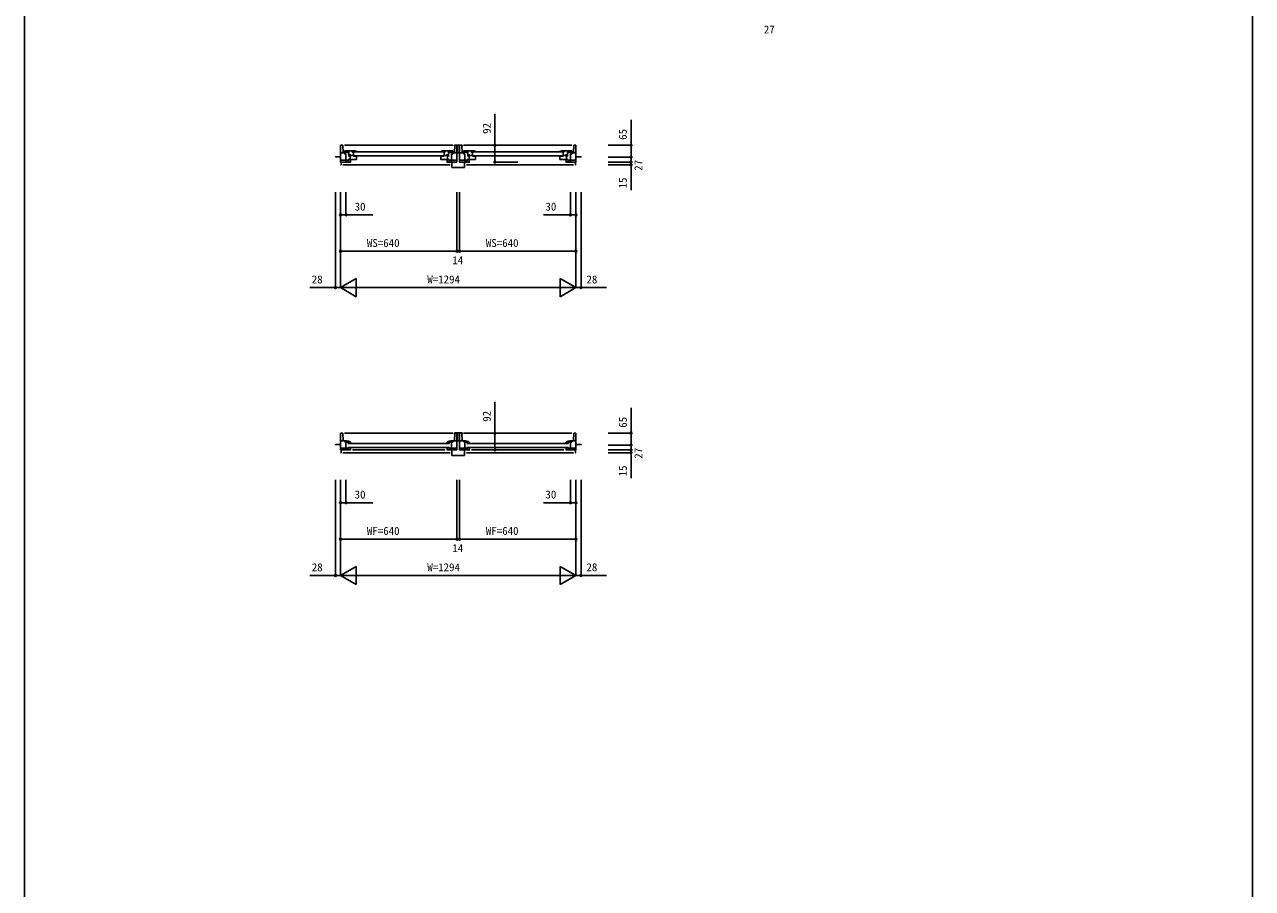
# Model space of a CAD drawing. Units: millimetres, scale not verified. Extents: x -13750 to 13750, y -10000 to 10000.
# Drawn here: x -13750 to -7000, y 0 to 4747 of the extents above; entities that cross this region are included whole.
import ezdxf
from ezdxf.enums import TextEntityAlignment as Align

# ---------------------------------------------------------------- set-up
doc = ezdxf.new("R2010")
doc.units = ezdxf.units.MM
doc.header["$LTSCALE"] = 50
for name, color, linetype in [('0-2_YKK_B1', 4, 'Continuous'), ('0-4_YKK_F1', 7, 'Continuous'), ('0-6_YKK_N1', 2, 'Continuous')]:
    doc.layers.add(name, color=color, linetype=linetype)
doc.styles.add('ＭＳ ゴシック', font='')
doc.styles.get('ＭＳ ゴシック').set_extended_font_data('MS Gothic')

msp = doc.modelspace()

# ---------------------------------------------------------------- linework, layer by layer
at = {"layer": '0-2_YKK_B1'}
for p, q in [((-12013, 3991.45), (-12013, 4083.45)), ((-11395, 4083.45), (-11991, 4083.45)), ((-11991, 4043.58), (-11991, 4053.45)), ((-11967, 4022.45), (-11967, 4053.45)), ((-11948.8, 4053.45), (-11948.8, 4046.25)), ((-11942, 4053.25), (-11941, 4053.25)), ((-11941.3, 4053.25), (-11941.3, 4048.6)), ((-11444, 4053.25), (-11445, 4053.25)), ((-11444.7, 4053.25), (-11444.7, 4048.6)), ((-11437.2, 4053.45), (-11437.2, 4046.25)), ((-11419, 4022.45), (-11419, 4053.45)), ((-11395, 4043.58), (-11395, 4053.45)), ((-11387, 4085.15), (-11387.61, 4078.15)), ((-11385, 4083.45), (-11387.2, 4041.45)), ((-11345, 4085.15), (-11387, 4085.15)), ((-11373, 4083.45), (-11385, 4083.45)), ((-11373, 3991.45), (-11373, 4083.45)), ((-11369.4, 4042.45), (-11369.4, 4085.15)), ((-11359, 3991.45), (-11359, 4083.45)), ((-11359, 4083.45), (-11347, 4083.45)), ((-11347, 4083.45), (-11344.8, 4041.45)), ((-11345, 4085.15), (-11344.39, 4078.15)), ((-10741, 4083.45), (-11337, 4083.45)), ((-11337, 4043.58), (-11337, 4053.45)), ((-11313, 4022.45), (-11313, 4053.45)), ((-11294.8, 4053.45), (-11294.8, 4046.25)), ((-11288, 4053.25), (-11287, 4053.25)), ((-11287.3, 4053.25), (-11287.3, 4048.6)), ((-10790, 4053.25), (-10791, 4053.25)), ((-10790.7, 4053.25), (-10790.7, 4048.6)), ((-10783.2, 4053.45), (-10783.2, 4046.25)), ((-10765, 4022.45), (-10765, 4053.45)), ((-10741, 4043.58), (-10741, 4053.45)), ((-10731, 4083.45), (-10733.2, 4041.45)), ((-10719, 4083.45), (-10731, 4083.45)), ((-10719, 3991.45), (-10719, 4083.45)), ((-12041, 4020.95), (-12013, 4020.95)), ((-12041, 4018.45), (-12041, 4020.95)), ((-11983, 4041.45), (-12013, 4041.45)), ((-11966.8, 4001.45), (-12013, 4001.45)), ((-11957, 3991.45), (-12013, 3991.45)), ((-12010, 3976.45), (-12010, 3991.45)), ((-11991.08, 4043.45), (-11991, 4043.58)), ((-11987.66, 4040.54), (-11991.08, 4043.45)), ((-11991, 4044.45), (-11967, 4044.45)), ((-11989.8, 4034.25), (-11989.8, 4041.45)), ((-11983, 4035.45), (-11989.8, 4034.25)), ((-11983, 3991.45), (-11983, 4035.45)), ((-11970.4, 4001.45), (-11970.4, 3991.45)), ((-11967, 4032.05), (-11956, 4032.05)), ((-11967, 4027.25), (-11942, 4027.25)), ((-11967, 4009.45), (-11967, 4005.45)), ((-11967, 4005.45), (-11925, 4005.45)), ((-11963.3, 4001.45), (-11959, 4001.45)), ((-11960.3, 4027.25), (-11960.3, 4005.45)), ((-11959, 4001.45), (-11959, 3991.45)), ((-11956, 4032.05), (-11956, 4027.25)), ((-11947.5, 4046.25), (-11948.5, 4046.25)), ((-11947, 4046.75), (-11947.5, 4046.25)), ((-11946.8, 4047.15), (-11947, 4046.75)), ((-11944.5, 4048.95), (-11946.8, 4047.15)), ((-11941.8, 4048.95), (-11944.5, 4048.95)), ((-11942, 4024.45), (-11925, 4024.45)), ((-11940.8, 4048.25), (-11941.8, 4048.95)), ((-11938, 4047.45), (-11448, 4047.45)), ((-11938, 4025.45), (-11448, 4025.45)), ((-11925, 4005.45), (-11925, 4025.45)), ((-11461, 4005.45), (-11461, 4025.45)), ((-11444, 4024.45), (-11461, 4024.45)), ((-11419, 4005.45), (-11461, 4005.45)), ((-11445.2, 4048.25), (-11444.2, 4048.95)), ((-11444.2, 4048.95), (-11441.5, 4048.95)), ((-11419, 4027.25), (-11444, 4027.25)), ((-11441.5, 4048.95), (-11439.2, 4047.15)), ((-11439.2, 4047.15), (-11439, 4046.75)), ((-11439, 4046.75), (-11438.5, 4046.25)), ((-11438.5, 4046.25), (-11437.5, 4046.25)), ((-11430, 4032.05), (-11430, 4027.25)), ((-11419, 4032.05), (-11430, 4032.05)), ((-11429, 3991.45), (-11373, 3991.45)), ((-11427, 4001.45), (-11427, 3991.45)), ((-11422.7, 4001.45), (-11427, 4001.45)), ((-11425.7, 4027.25), (-11425.7, 4005.45)), ((-11419.2, 4001.45), (-11373, 4001.45)), ((-11395, 4044.45), (-11419, 4044.45)), ((-11419, 4009.45), (-11419, 4005.45)), ((-11415.6, 4001.45), (-11415.6, 3991.45)), ((-11403, 4041.45), (-11373, 4041.45)), ((-11403, 3991.45), (-11403, 4035.45)), ((-11403, 4035.45), (-11396.2, 4034.25)), ((-11401, 3961.45), (-11401, 3991.45)), ((-11398.34, 4040.54), (-11394.92, 4043.45)), ((-11396.2, 4034.25), (-11396.2, 4041.45)), ((-11394.92, 4043.45), (-11395, 4043.58)), ((-11359, 4042.45), (-11373, 4042.45)), ((-11329, 4041.45), (-11359, 4041.45)), ((-11312.8, 4001.45), (-11359, 4001.45)), ((-11303, 3991.45), (-11359, 3991.45)), ((-11337.08, 4043.45), (-11337, 4043.58)), ((-11333.66, 4040.54), (-11337.08, 4043.45)), ((-11337, 4044.45), (-11313, 4044.45)), ((-11335.8, 4034.25), (-11335.8, 4041.45)), ((-11329, 4035.45), (-11335.8, 4034.25)), ((-11331, 3961.45), (-11331, 3991.45)), ((-11329, 3991.45), (-11329, 4035.45)), ((-11316.4, 4001.45), (-11316.4, 3991.45)), ((-11313, 4032.05), (-11302, 4032.05)), ((-11313, 4027.25), (-11288, 4027.25)), ((-11313, 4009.45), (-11313, 4005.45)), ((-11313, 4005.45), (-11271, 4005.45)), ((-11309.3, 4001.45), (-11305, 4001.45)), ((-11306.3, 4027.25), (-11306.3, 4005.45)), ((-11305, 4001.45), (-11305, 3991.45)), ((-11302, 4032.05), (-11302, 4027.25)), ((-11293.5, 4046.25), (-11294.5, 4046.25)), ((-11293, 4046.75), (-11293.5, 4046.25)), ((-11292.8, 4047.15), (-11293, 4046.75)), ((-11290.5, 4048.95), (-11292.8, 4047.15)), ((-11287.8, 4048.95), (-11290.5, 4048.95)), ((-11288, 4024.45), (-11271, 4024.45)), ((-11286.8, 4048.25), (-11287.8, 4048.95)), ((-10794, 4047.45), (-11284, 4047.45)), ((-10794, 4025.45), (-11284, 4025.45)), ((-11271, 4005.45), (-11271, 4025.45)), ((-10807, 4005.45), (-10807, 4025.45)), ((-10790, 4024.45), (-10807, 4024.45)), ((-10765, 4005.45), (-10807, 4005.45)), ((-10791.2, 4048.25), (-10790.2, 4048.95)), ((-10790.2, 4048.95), (-10787.5, 4048.95)), ((-10765, 4027.25), (-10790, 4027.25)), ((-10787.5, 4048.95), (-10785.2, 4047.15)), ((-10785.2, 4047.15), (-10785, 4046.75)), ((-10785, 4046.75), (-10784.5, 4046.25)), ((-10784.5, 4046.25), (-10783.5, 4046.25)), ((-10776, 4032.05), (-10776, 4027.25)), ((-10765, 4032.05), (-10776, 4032.05)), ((-10775, 3991.45), (-10719, 3991.45)), ((-10773, 4001.45), (-10773, 3991.45)), ((-10768.7, 4001.45), (-10773, 4001.45)), ((-10771.7, 4027.25), (-10771.7, 4005.45)), ((-10765.2, 4001.45), (-10719, 4001.45)), ((-10741, 4044.45), (-10765, 4044.45)), ((-10765, 4009.45), (-10765, 4005.45)), ((-10761.6, 4001.45), (-10761.6, 3991.45)), ((-10749, 4041.45), (-10719, 4041.45)), ((-10749, 3991.45), (-10749, 4035.45)), ((-10749, 4035.45), (-10742.2, 4034.25)), ((-10744.34, 4040.54), (-10740.92, 4043.45)), ((-10742.2, 4034.25), (-10742.2, 4041.45)), ((-10740.92, 4043.45), (-10741, 4043.58)), ((-10722, 3976.45), (-10722, 3991.45)), ((-10691, 4020.95), (-10719, 4020.95)), ((-10691, 4018.45), (-10691, 4020.95)), ((-12013, 3976.45), (-12010, 3976.45)), ((-11411, 3976.45), (-12000, 3976.45)), ((-11401, 3961.45), (-11331, 3961.45)), ((-10732, 3976.45), (-11321, 3976.45)), ((-10719, 3976.45), (-10722, 3976.45)), ((-12013, 2409.45), (-12013, 2501.45)), ((-12013, 2501.45), (-12001, 2501.45)), ((-12001, 2501.45), (-11998.8, 2459.45)), ((-11395, 2501.45), (-11991, 2501.45)), ((-11387, 2503.15), (-11387.61, 2496.15)), ((-11385, 2501.45), (-11387.2, 2459.45)), ((-11345, 2503.15), (-11387, 2503.15)), ((-11373, 2501.45), (-11385, 2501.45)), ((-11373, 2409.45), (-11373, 2501.45)), ((-11369.4, 2460.45), (-11369.4, 2503.15)), ((-11359, 2409.45), (-11359, 2501.45)), ((-11359, 2501.45), (-11347, 2501.45)), ((-11347, 2501.45), (-11344.8, 2459.45)), ((-11345, 2503.15), (-11344.39, 2496.15)), ((-11337, 2501.45), (-10741, 2501.45)), ((-10731, 2501.45), (-10733.2, 2459.45)), ((-10719, 2501.45), (-10731, 2501.45)), ((-10719, 2409.45), (-10719, 2501.45)), ((-12041, 2438.95), (-12013, 2438.95)), ((-12041, 2436.45), (-12041, 2438.95)), ((-11983, 2459.45), (-12013, 2459.45)), ((-11989.8, 2452.25), (-11989.8, 2459.45)), ((-11983, 2453.45), (-11989.8, 2452.25)), ((-11989.5, 2453.95), (-11985.5, 2457.04)), ((-11989.5, 2452.45), (-11989.5, 2453.95)), ((-11985.5, 2457.04), (-11984.1, 2456.85)), ((-11984.1, 2456.85), (-11983.7, 2456.65)), ((-11983.7, 2456.65), (-11982.3, 2456.65)), ((-11982, 2458.95), (-11983, 2458.95)), ((-11983, 2409.45), (-11983, 2453.45)), ((-11982.3, 2451.95), (-11982.3, 2458.95)), ((-11414, 2444.45), (-11972, 2444.45)), ((-11964.3, 2447.45), (-11959, 2447.45)), ((-11964.3, 2446.95), (-11964.3, 2447.45)), ((-11962.21, 2443.85), (-11964.3, 2446.95)), ((-11959, 2447.45), (-11959, 2452.75)), ((-11959, 2444.45), (-11959, 2447.45)), ((-11427, 2447.45), (-11427, 2452.75)), ((-11421.7, 2447.45), (-11427, 2447.45)), ((-11427, 2444.45), (-11427, 2447.45)), ((-11423.79, 2443.85), (-11421.7, 2446.95)), ((-11421.7, 2446.95), (-11421.7, 2447.45)), ((-11404, 2458.95), (-11403, 2458.95)), ((-11403.7, 2451.95), (-11403.7, 2458.95)), ((-11402.3, 2456.65), (-11403.7, 2456.65)), ((-11403, 2459.45), (-11373, 2459.45)), ((-11403, 2409.45), (-11403, 2453.45)), ((-11403, 2453.45), (-11396.2, 2452.25)), ((-11401.9, 2456.85), (-11402.3, 2456.65)), ((-11400.5, 2457.04), (-11401.9, 2456.85)), ((-11396.5, 2453.95), (-11400.5, 2457.04)), ((-11396.5, 2452.45), (-11396.5, 2453.95)), ((-11396.2, 2452.25), (-11396.2, 2459.45)), ((-11359, 2460.45), (-11373, 2460.45)), ((-11329, 2459.45), (-11359, 2459.45)), ((-11335.8, 2452.25), (-11335.8, 2459.45)), ((-11329, 2453.45), (-11335.8, 2452.25)), ((-11335.5, 2453.95), (-11331.5, 2457.04)), ((-11335.5, 2452.45), (-11335.5, 2453.95)), ((-11331.5, 2457.04), (-11330.1, 2456.85)), ((-11330.1, 2456.85), (-11329.7, 2456.65)), ((-11329.7, 2456.65), (-11328.3, 2456.65)), ((-11328, 2458.95), (-11329, 2458.95)), ((-11329, 2409.45), (-11329, 2453.45)), ((-11328.3, 2451.95), (-11328.3, 2458.95)), ((-10760, 2444.45), (-11318, 2444.45)), ((-11310.3, 2447.45), (-11305, 2447.45)), ((-11310.3, 2446.95), (-11310.3, 2447.45)), ((-11308.21, 2443.85), (-11310.3, 2446.95)), ((-11305, 2447.45), (-11305, 2452.75)), ((-11305, 2444.45), (-11305, 2447.45)), ((-10773, 2447.45), (-10773, 2452.75)), ((-10767.7, 2447.45), (-10773, 2447.45)), ((-10773, 2444.45), (-10773, 2447.45)), ((-10769.79, 2443.85), (-10767.7, 2446.95)), ((-10767.7, 2446.95), (-10767.7, 2447.45)), ((-10750, 2458.95), (-10749, 2458.95)), ((-10749.7, 2451.95), (-10749.7, 2458.95)), ((-10748.3, 2456.65), (-10749.7, 2456.65)), ((-10749, 2459.45), (-10719, 2459.45)), ((-10749, 2409.45), (-10749, 2453.45)), ((-10749, 2453.45), (-10742.2, 2452.25)), ((-10747.9, 2456.85), (-10748.3, 2456.65)), ((-10746.5, 2457.04), (-10747.9, 2456.85)), ((-10742.5, 2453.95), (-10746.5, 2457.04)), ((-10742.5, 2452.45), (-10742.5, 2453.95)), ((-10742.2, 2452.25), (-10742.2, 2459.45)), ((-10691, 2438.95), (-10719, 2438.95)), ((-10691, 2436.45), (-10691, 2438.95)), ((-11966.8, 2419.45), (-12013, 2419.45)), ((-11957, 2409.45), (-12013, 2409.45)), ((-12010, 2394.45), (-12013, 2394.45)), ((-12010, 2394.45), (-12010, 2409.45)), ((-12000, 2394.45), (-11411, 2394.45)), ((-11972, 2422.45), (-11414, 2422.45)), ((-11970.4, 2419.45), (-11970.4, 2409.45)), ((-11963.3, 2419.45), (-11959, 2419.45)), ((-11959, 2419.45), (-11959, 2409.45)), ((-11947, 2409.45), (-11439, 2409.45)), ((-11429, 2409.45), (-11373, 2409.45)), ((-11427, 2419.45), (-11427, 2409.45)), ((-11422.7, 2419.45), (-11427, 2419.45)), ((-11419.2, 2419.45), (-11373, 2419.45)), ((-11415.6, 2419.45), (-11415.6, 2409.45)), ((-11401, 2379.45), (-11401, 2409.45)), ((-11401, 2379.45), (-11331, 2379.45)), ((-11312.8, 2419.45), (-11359, 2419.45)), ((-11303, 2409.45), (-11359, 2409.45)), ((-11331, 2379.45), (-11331, 2409.45)), ((-10732, 2394.45), (-11321, 2394.45)), ((-11318, 2422.45), (-10760, 2422.45)), ((-11316.4, 2419.45), (-11316.4, 2409.45)), ((-11309.3, 2419.45), (-11305, 2419.45)), ((-11305, 2419.45), (-11305, 2409.45)), ((-10785, 2409.45), (-11293, 2409.45)), ((-10775, 2409.45), (-10719, 2409.45)), ((-10773, 2419.45), (-10773, 2409.45)), ((-10768.7, 2419.45), (-10773, 2419.45)), ((-10765.2, 2419.45), (-10719, 2419.45)), ((-10761.6, 2419.45), (-10761.6, 2409.45)), ((-10722, 2394.45), (-10722, 2409.45)), ((-10722, 2394.45), (-10719, 2394.45))]:
    msp.add_line(p, q, dxfattribs=at)
for points in [[(-12013, 4083.45), (-12001, 4083.45), (-11998.8, 4041.45)], [(-11991, 4053.45), (-11942, 4053.45), (-11942, 4050.85)], [(-11925, 4050.35), (-11925, 4048.25), (-11940.8, 4048.25)], [(-11461, 4050.35), (-11461, 4048.25), (-11445.2, 4048.25)], [(-11395, 4053.45), (-11444, 4053.45), (-11444, 4050.85)], [(-11337, 4053.45), (-11288, 4053.45), (-11288, 4050.85)], [(-11271, 4050.35), (-11271, 4048.25), (-11286.8, 4048.25)], [(-10807, 4050.35), (-10807, 4048.25), (-10791.2, 4048.25)], [(-10741, 4053.45), (-10790, 4053.45), (-10790, 4050.85)], [(-11948.8, 4046.25), (-11942, 4047.45), (-11942, 4024.45)], [(-11437.2, 4046.25), (-11444, 4047.45), (-11444, 4024.45)], [(-11294.8, 4046.25), (-11288, 4047.45), (-11288, 4024.45)], [(-10783.2, 4046.25), (-10790, 4047.45), (-10790, 4024.45)]]:
    msp.add_lwpolyline(points, dxfattribs=at)
for centre, radius, start, end in [((-11941.08, 4007.22), 46.03, 69.55253, 89.90081), ((-11444.92, 4007.22), 46.03, 90.09919, 110.44747), ((-11287.08, 4007.22), 46.03, 69.55253, 89.90081), ((-10790.92, 4007.22), 46.03, 90.09919, 110.44747), ((-11982, 2412.89), 39.05, 62.22026, 90.43713), ((-11982.07, 2412.91), 46.04, 59.91965, 89.90765), ((-11403.93, 2412.91), 46.04, 90.09235, 120.08035), ((-11404, 2412.89), 39.05, 89.56287, 117.77974), ((-11328, 2412.89), 39.05, 62.22026, 90.43713), ((-11328.07, 2412.91), 46.04, 59.91965, 89.90765), ((-10749.93, 2412.91), 46.04, 90.09235, 120.08035), ((-10750, 2412.89), 39.05, 89.56287, 117.77974)]:
    msp.add_arc(centre, radius, start, end, dxfattribs=at)
at = {"layer": '0-4_YKK_F1'}
for p, q in [((-13750, -10000), (-13750, 10000)), ((-7000, -10000), (-7000, 9500))]:
    msp.add_line(p, q, dxfattribs=at)
at = {"layer": '0-6_YKK_N1'}
for p, q in [((-11039, 4083.45), (-11164, 4083.45)), ((-10541, 4083.45), (-10416, 4083.45)), ((-10541, 3991.45), (-10416, 3991.45)), ((-10416, 4018.45), (-10416, 3991.45)), ((-10416, 3991.45), (-10416, 3976.45)), ((-12041, 3826.45), (-12041, 3301.45)), ((-12013, 3826.45), (-12013, 3301.45)), ((-10719, 3826.45), (-10719, 3301.45)), ((-10691, 3826.45), (-10691, 3301.45)), ((-11835.43, 3701.45), (-11983, 3701.45)), ((-10896.57, 3701.45), (-10749, 3701.45)), ((-11359, 3501.45), (-10719, 3501.45)), ((-12013, 3301.45), (-11926.4, 3351.45)), ((-11926.4, 3251.45), (-11926.4, 3351.45)), ((-10719, 3301.45), (-10805.6, 3351.45)), ((-10805.6, 3351.45), (-10805.6, 3251.45)), ((-12013, 3301.45), (-10719, 3301.45)), ((-12013, 3301.45), (-11926.4, 3251.45)), ((-10719, 3301.45), (-10805.6, 3251.45)), ((-11039, 2501.45), (-11164, 2501.45)), ((-10541, 2501.45), (-10416, 2501.45)), ((-10416, 2436.45), (-10416, 2409.45)), ((-10541, 2409.45), (-10416, 2409.45)), ((-10416, 2409.45), (-10416, 2394.45)), ((-12041, 2244.45), (-12041, 1719.45)), ((-10719, 2244.45), (-10719, 1719.45)), ((-10691, 2244.45), (-10691, 1719.45)), ((-11835.43, 2119.45), (-11983, 2119.45)), ((-10896.57, 2119.45), (-10749, 2119.45)), ((-11359, 1919.45), (-10719, 1919.45)), ((-12013, 1719.45), (-11926.4, 1769.45)), ((-11926.4, 1669.45), (-11926.4, 1769.45)), ((-10719, 1719.45), (-10805.6, 1769.45)), ((-10805.6, 1769.45), (-10805.6, 1669.45)), ((-12013, 1719.45), (-11926.4, 1669.45)), ((-10719, 1719.45), (-10805.6, 1669.45))]:
    msp.add_line(p, q, dxfattribs=at)
for points in [[(-11039, 3991.45), (-11164, 3991.45), (-11164, 4083.45), (-11164, 4256.45)], [(-10541, 4018.45), (-10416, 4018.45), (-10416, 4083.45), (-10416, 4223.45)], [(-10541, 3976.45), (-10416, 3976.45), (-10416, 3836.45)], [(-11983, 3826.45), (-11983, 3701.45), (-12013, 3701.45)], [(-11373, 3826.45), (-11373, 3501.45), (-12013, 3501.45)], [(-11359, 3826.45), (-11359, 3501.45), (-11373, 3501.45)], [(-10749, 3826.45), (-10749, 3701.45), (-10719, 3701.45)], [(-12013, 3301.45), (-12041, 3301.45), (-12181, 3301.45)], [(-10719, 3301.45), (-10691, 3301.45), (-10551, 3301.45)], [(-11039, 2409.45), (-11164, 2409.45), (-11164, 2501.45), (-11164, 2674.45)], [(-10541, 2436.45), (-10416, 2436.45), (-10416, 2501.45), (-10416, 2641.45)], [(-10541, 2394.45), (-10416, 2394.45), (-10416, 2254.45)], [(-12013, 2244.45), (-12013, 1719.45), (-10719, 1719.45)], [(-11983, 2244.45), (-11983, 2119.45), (-12013, 2119.45)], [(-11373, 2244.45), (-11373, 1919.45), (-12013, 1919.45)], [(-11359, 2244.45), (-11359, 1919.45), (-11373, 1919.45)], [(-10749, 2244.45), (-10749, 2119.45), (-10719, 2119.45)], [(-12013, 1719.45), (-12041, 1719.45), (-12181, 1719.45)], [(-10719, 1719.45), (-10691, 1719.45), (-10551, 1719.45)]]:
    msp.add_lwpolyline(points, dxfattribs=at)
for centre in [(-11164, 4083.45), (-10416, 4083.45), (-11164, 3991.45), (-10416, 4018.45), (-10416, 3991.45), (-10416, 3976.45), (-12013, 3701.45), (-11983, 3701.45), (-10749, 3701.45), (-10719, 3701.45), (-12013, 3501.45), (-11373, 3501.45), (-11359, 3501.45), (-10719, 3501.45), (-12041, 3301.45), (-10691, 3301.45), (-11164, 2501.45), (-10416, 2501.45), (-10416, 2436.45), (-11164, 2409.45), (-10416, 2409.45), (-10416, 2394.45), (-12013, 2119.45), (-11983, 2119.45), (-10749, 2119.45), (-10719, 2119.45), (-12013, 1919.45), (-11373, 1919.45), (-11359, 1919.45), (-10719, 1919.45), (-12041, 1719.45), (-10691, 1719.45)]:
    msp.add_circle(centre, 5, dxfattribs=at)

# ---------------------------------------------------------------- texts
at = {"layer": '0-6_YKK_N1', "style": 'ＭＳ ゴシック'}
for s, p in [('27', (-9686.1, 4684.74)), ('30', (-11935.43, 3711.45)), ('30', (-10886.57, 3711.45)), ('WS=640', (-11868, 3511.45)), ('WS=640', (-11214, 3511.45)), ('14', (-11398.59, 3416.61)), ('28', (-12171, 3311.45)), ('W=1294', (-11536, 3311.45)), ('28', (-10661, 3311.45)), ('30', (-11935.43, 2129.45)), ('30', (-10886.57, 2129.45)), ('WF=640', (-11868, 1929.45)), ('WF=640', (-11214, 1929.45)), ('14', (-11398.59, 1834.61)), ('28', (-12171, 1729.45)), ('W=1294', (-11536, 1729.45)), ('28', (-10661, 1729.45))]:
    msp.add_text(s, height=43.99, dxfattribs=at).set_placement(p, align=Align.BOTTOM_LEFT)
for s, p in [('92', (-11174, 4146.45)), ('65', (-10426, 4113.45)), ('27', (-10340.54, 3943.45)), ('15', (-10426, 3846.45)), ('92', (-11174, 2564.45)), ('65', (-10426, 2531.45)), ('27', (-10340.54, 2361.45)), ('15', (-10426, 2264.45))]:
    msp.add_text(s, height=43.99, rotation=90, dxfattribs=at).set_placement(p, align=Align.BOTTOM_LEFT)

doc.saveas('drawing.dxf')
